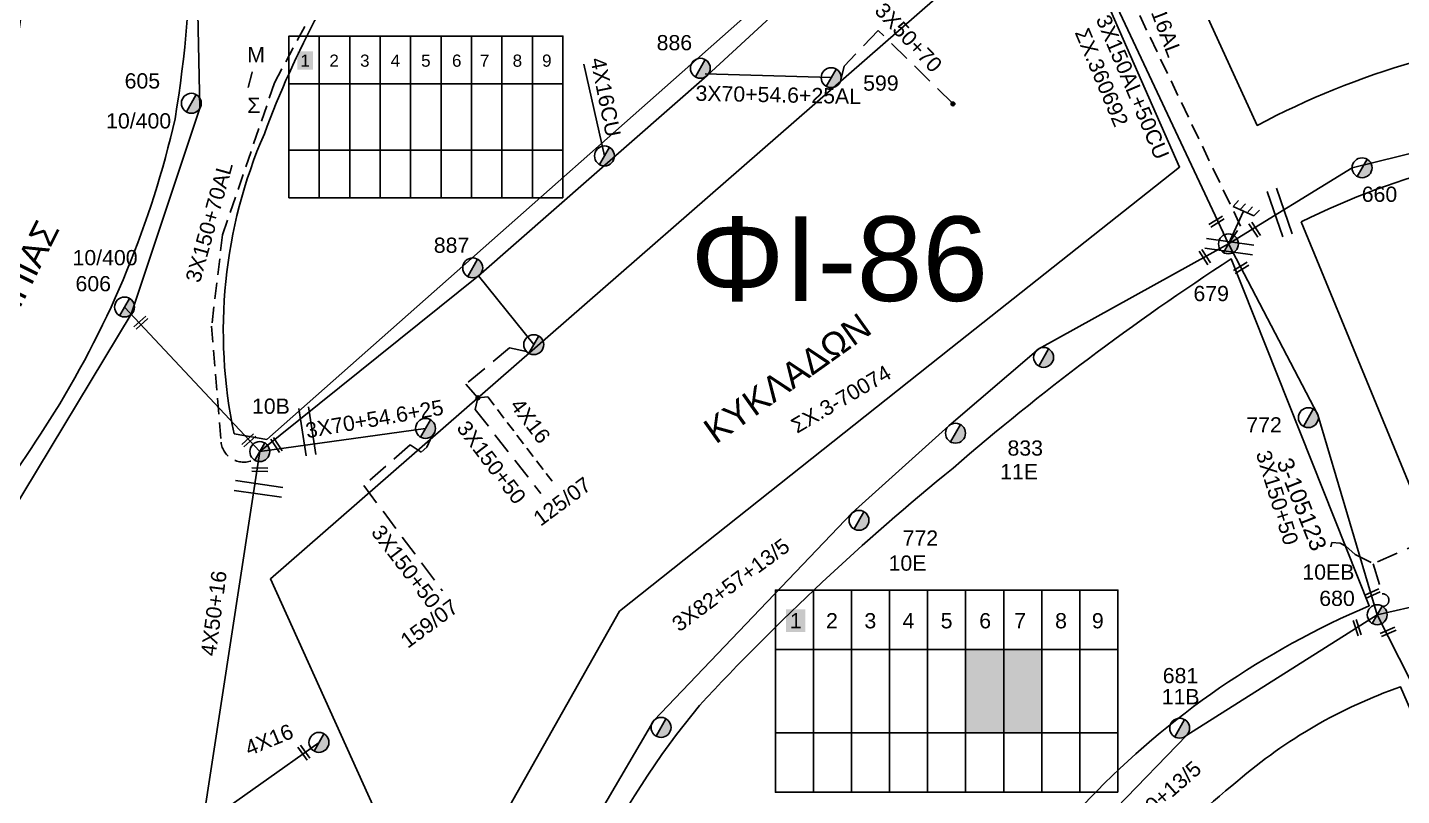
# Model space of a CAD drawing. Header units: millimetres. Extents: x 7453 to 9570, y 777 to 1872.
# Drawn here: x 7866.5 to 8029, y 1658.1 to 1748.9 of the extents above; entities that cross this region are included whole.
import ezdxf
from ezdxf.enums import TextEntityAlignment as Align

# ---------------------------------------------------------------- set-up
doc = ezdxf.new("R2010")
doc.units = ezdxf.units.MM
doc.linetypes.add('DASHED', pattern=[19.05, 12.7, -6.35])
for name, color, linetype in [('Άγνωστα', 7, 'Continuous'), ('Ασφαλειοκιβώτια Χ.Τ 9 αναχωρήσεων', 7, 'Continuous'), ('Γείωση', 7, 'Continuous'), ('Γυμνά εναέρια ΧΤ (3Φ)   4x50AL', 7, 'Continuous'), ('Γυμνά εναέρια ΧΤ και ΦΟΠ (3Φ)   4x50+16AL', 7, 'Continuous'), ('Εναέρια παροχή ΧΤ 4x16', 7, 'SYN_LINE'), ('Επιγραφές - Σχήματα', 7, 'Continuous'), ('Καλώδια ΧΤ   3x150+50AL', 7, 'DASHED'), ('Καλώδια ΧΤ   3x150+70AL', 7, 'DASHED'), ('Καλώδια ΧΤ   3x150AL+50CU', 7, 'DASHED'), ('Μηχανική τομή', 7, 'Continuous'), ('Στύλος ΦΜ', 7, 'Continuous'), ('Στύλος ΦΜ @ 1', 7, 'Continuous'), ('Συνδέσεις', 7, 'Continuous'), ('Συνεστραμμένα ΧΤ   3x70+54.6+25 AL', 7, 'SYN_LINE'), ('Τομή', 7, 'Continuous'), ('Υπόβαθρο ΔΕΗ', 7, 'Continuous'), ('Υπόγεια καλώδια Παροχών ΧΤ   4x16AL', 7, 'DASHED'), ('Υπόγεια καλώδια Παροχών ΧΤ   4x16CU', 7, 'DASHED')]:
    doc.layers.add(name, color=color, linetype=linetype)
doc.styles.get("Standard").update_dxf_attribs({"font": 'ARIAL.TTF'})
doc.linetypes.add('SYN_LINE', pattern='A,0.5,-0.0001,["/\\/\\/\\/",Standard,S=0.1,R=0,X=0,Y=-0.05],-0.25', length=0.7501)

# ---------------------------------------------------------------- blocks, each defined once
blk = doc.blocks.new('ΥΠΑΡΧΩΝ ΤΣΙΜΕΝΤΕΝΙΟΣ ΣΤΥΛΟΣ')
at = {"layer": 'Στύλος ΦΜ'}
blk.add_hatch(color=7, dxfattribs=at).paths.add_polyline_path([(-1.29, -2.28, 0.574793), (2.62, 0, 0.268822), (1.3, 2.27)])
at = {"layer": 'Στύλος ΦΜ', "color": 7}
blk.add_line((-1.29, -2.28), (1.3, 2.27), dxfattribs=at)
blk.add_circle((0, 0), 2.62, dxfattribs=at)
at = {"layer": 'Στύλος ΦΜ', "flags": 4}
for tag, p in [('ΑΡΙΘΜΟΣ', (-4.68, 8.05)), ('ΤΥΠΟΣ', (-4.91, 3.03))]:
    blk.add_attdef(tag, p, '', height=4, dxfattribs=at)
blk = doc.blocks.new('ΓΕΙΩΣΗ')
at = {"layer": 'Γείωση', "ltscale": 40}
for p, q in [((-2.34, 11.45), (-3, 9.45)), ((-0.34, 11.45), (-1, 9.45)), ((1.66, 11.45), (1, 9.45)), ((3.66, 11.45), (3, 9.45)), ((0, 9.45), (0, 0))]:
    blk.add_line(p, q, dxfattribs=at)
blk.add_lwpolyline([(-3, 9.45), (3, 9.45)], dxfattribs=at)
blk = doc.blocks.new('ΤΟΜΗ')
at = {"layer": 'Τομή', "ltscale": 40}
for p, q in [((-5.68, 0), (5.68, 0)), ((5.68, -2.33), (-5.68, -2.33))]:
    blk.add_line(p, q, dxfattribs=at)
blk = doc.blocks.new('ΑΣΦΑΛΕΙΟΚΙΒΩΤΙΟ ΥΠΟΣΤΑΘΜΟΥ 9A ΑΝΑΧΩΡΗΣΕΩΝ')
at = {"layer": 'Ασφαλειοκιβώτια Χ.Τ 9 αναχωρήσεων', "ltscale": 40}
for p, q in [((0, 0), (0, 23.91)), ((4.5, 0), (4.5, 23.91)), ((9, 0), (9, 23.91)), ((13.5, 0), (13.5, 23.91)), ((18, 0), (18, 23.91)), ((22.5, 0), (22.5, 23.91)), ((27, 0), (27, 23.91)), ((31.5, 0), (31.5, 23.91)), ((36, 0), (36, 23.91)), ((0, 16.87), (40.5, 16.87)), ((0, 7.04), (40.5, 7.04))]:
    blk.add_line(p, q, dxfattribs=at)
at = {"layer": 'Ασφαλειοκιβώτια Χ.Τ 9 αναχωρήσεων'}
blk.add_lwpolyline([(40.5, 0), (40.5, 23.91), (0, 23.91), (0, 0)], close=True, dxfattribs=at)
for s, p in [('1', (1.71, 19.38)), ('2', (5.99, 19.38)), ('3', (10.53, 19.38)), ('4', (15.04, 19.38)), ('5', (19.55, 19.38)), ('6', (24.11, 19.38)), ('7', (28.24, 19.38)), ('8', (33.08, 19.38)), ('9', (37.43, 19.38))]:
    blk.add_text(s, height=1.8, dxfattribs=at).set_placement(p)
at = {"layer": 'Ασφαλειοκιβώτια Χ.Τ 9 αναχωρήσεων', "ltscale": 40}
for tag, height, rotation, p in [('ΟΝΟΜΑ', 2.5, 0.6514, (19.14, 25.35)), ('ΚΕΙΜΕΝΟ 1', 1, 90, (2.42, 3.84)), ('ΚΕΙΜΕΝΟ 2', 1, 90, (6.78, 3.84)), ('ΚΕΙΜΕΝΟ 3', 1, 90, (11.38, 3.84)), ('ΚΕΙΜΕΝΟ 4', 1, 90, (15.86, 3.84)), ('ΚΕΙΜΕΝΟ 5', 1, 90, (20.28, 3.84)), ('ΚΕΙΜΕΝΟ 6', 1, 90, (24.74, 3.84)), ('ΚΕΙΜΕΝΟ 7', 1, 90, (29.28, 3.84)), ('ΚΕΙΜΕΝΟ 8', 1, 90, (33.65, 3.84)), ('ΚΕΙΜΕΝΟ 9', 1, 90, (38.21, 3.84)), ('ΣΧ', 1, 0.6514, (20.24, -0.85))]:
    blk.add_attdef(tag, text='', height=height, rotation=rotation, dxfattribs=at).set_placement(p, align=Align.MIDDLE_CENTER)
blk = doc.blocks.new('ΜΗΧΑΝΙΚΗ ΤΟΜΗ')
at = {"layer": 'Μηχανική τομή', "ltscale": 40}
for p, q in [((-1.89, 0.78), (1.89, 0.78)), ((1.89, 0), (-1.89, 0))]:
    blk.add_line(p, q, dxfattribs=at)
blk = doc.blocks.new('_ΣΥΝΔΕΣΗ')
at = {"layer": 'Συνδέσεις', "linetype": 'SYN_LINE', "ltscale": 40}
blk.add_hatch(color=256, dxfattribs=at).paths.add_polyline_path([(0.5, -0.01, 1), (-0.5, -0.01, 1)])
at = {"layer": 'Συνδέσεις'}
blk.add_circle((0, -0.01), 0.5, dxfattribs=at)

msp = doc.modelspace()

# ---------------------------------------------------------------- hatches: boundary and pattern name
at = {"layer": 'Ασφαλειοκιβώτια Χ.Τ 9 αναχωρήσεων'}
for color, points in [(30, [(7898.39, 1743.95), (7900.23, 1743.95), (7900.23, 1746.12), (7898.39, 1746.12)]), (151, [(7898.39, 1743.95), (7900.23, 1743.95), (7900.23, 1746.12), (7898.39, 1746.12)]), (85, [(7898.39, 1743.95), (7900.23, 1743.95), (7900.23, 1746.12), (7898.39, 1746.12)]), (6, [(7898.39, 1743.95), (7900.23, 1743.95), (7900.23, 1746.12), (7898.39, 1746.12)]), (1, [(7898.39, 1743.95), (7900.23, 1743.95), (7900.23, 1746.12), (7898.39, 1746.12)]), (2, [(7898.39, 1743.95), (7900.23, 1743.95), (7900.23, 1746.12), (7898.39, 1746.12)]), (133, [(7898.39, 1743.95), (7900.23, 1743.95), (7900.23, 1746.12), (7898.39, 1746.12)]), (27, [(7898.39, 1743.95), (7900.23, 1743.95), (7900.23, 1746.12), (7898.39, 1746.12)]), (173, [(7956.18, 1677.42), (7958.48, 1677.42), (7958.48, 1680.13), (7956.18, 1680.13)]), (30, [(7956.18, 1677.42), (7958.48, 1677.42), (7958.48, 1680.13), (7956.18, 1680.13)]), (27, [(7956.18, 1677.42), (7958.48, 1677.42), (7958.48, 1680.13), (7956.18, 1680.13)]), (133, [(7956.18, 1677.42), (7958.48, 1677.42), (7958.48, 1680.13), (7956.18, 1680.13)]), (85, [(7956.18, 1677.42), (7958.48, 1677.42), (7958.48, 1680.13), (7956.18, 1680.13)]), (5, [(7977.42, 1665.53), (7981.92, 1665.53), (7981.92, 1675.35), (7977.42, 1675.35)]), (1, [(7986.42, 1675.36), (7981.92, 1675.36), (7981.92, 1665.53), (7986.07, 1665.53), (7986.42, 1665.64)])]:
    msp.add_hatch(color=color, dxfattribs=at).paths.add_polyline_path(points)

# ---------------------------------------------------------------- linework, layer by layer
at = {"layer": 'Άγνωστα', "color": 6}
for points in [[(7886.26, 1767.55), (7886.88, 1739.4), (7878.76, 1715.02), (7864.42, 1691.29), (7846.4, 1671.5), (7821.89, 1655.5)], [(7893.96, 1698.78), (7877.96, 1715.88)]]:
    msp.add_lwpolyline(points, dxfattribs=at)
at = {"layer": 'Άγνωστα', "color": 27, "linetype": 'DASHED', "ltscale": 0.2}
msp.add_lwpolyline([(7975.89, 1739.94), (7967.09, 1748.59), (7963.04, 1744.36), (7962.67, 1742.74)], dxfattribs=at)
at = {"layer": 'Άγνωστα', "color": 27}
msp.add_lwpolyline([(8008.5, 1723.35), (8023.12, 1732.35), (8045.36, 1737.81), (8066.78, 1738.43), (8090.33, 1733.37), (8112.56, 1718.55), (8129.3, 1701.56)], dxfattribs=at)
at = {"layer": 'Άγνωστα', "color": 30}
msp.add_lwpolyline([(8008.5, 1723.35), (7986.07, 1710.95), (7975.45, 1701.84), (7964.02, 1691.53), (7940.55, 1666.96), (7928.19, 1645.84), (7922.6, 1625.89)], dxfattribs=at)
at = {"layer": 'Άγνωστα', "color": 151}
for points in [[(8026.1, 1679.48), (8019.07, 1703.12), (8008.5, 1723.35)], [(8026.09, 1679.48), (8039.06, 1653.9), (8050.1, 1625.45)]]:
    msp.add_lwpolyline(points, dxfattribs=at)
at = {"layer": 'Άγνωστα', "color": 27, "linetype": 'SYN_LINE', "ltscale": 13}
msp.add_lwpolyline([(7919.82, 1719.56), (7926.35, 1711.43)], dxfattribs=at)
at = {"layer": 'Γυμνά εναέρια ΧΤ (3Φ)   4x50AL', "color": 2, "ltscale": 0.15}
msp.add_lwpolyline([(7995.04, 1786.38), (7987.85, 1767.3), (8008.5, 1723.35)], dxfattribs=at)
at = {"layer": 'Γυμνά εναέρια ΧΤ (3Φ)   4x50AL', "color": 27, "ltscale": 40}
msp.add_lwpolyline([(7968.34, 1763.1), (7946.85, 1743.26), (7919.82, 1719.56), (7893.95, 1698.78)], dxfattribs=at)
at = {"layer": 'Γυμνά εναέρια ΧΤ (3Φ)   4x50AL', "color": 62}
msp.add_lwpolyline([(8131.41, 1669.44), (8099.21, 1682.93), (8070.65, 1686.5), (8049.59, 1684.83), (8026.1, 1679.48)], dxfattribs=at)
at = {"layer": 'Γυμνά εναέρια ΧΤ (3Φ)   4x50AL', "color": 173}
msp.add_lwpolyline([(7974.21, 1622.53), (7975.28, 1626.47), (7986.95, 1648.06), (8003.57, 1665.24), (8026.09, 1679.48)], dxfattribs=at)
at = {"layer": 'Γυμνά εναέρια ΧΤ και ΦΟΠ (3Φ)   4x50+16AL', "color": 1}
msp.add_lwpolyline([(7887.17, 1654.57), (7893.96, 1698.78)], dxfattribs=at)
at = {"layer": 'Εναέρια παροχή ΧΤ 4x16', "color": 1, "ltscale": 15}
msp.add_lwpolyline([(7887.17, 1654.57), (7900.96, 1664.38)], dxfattribs=at)
at = {"layer": 'Επιγραφές - Σχήματα', "ltscale": 20}
msp.add_lwpolyline([(8020.61, 1687.51), (8020.74, 1688.02), (8021.69, 1687.96), (8022.39, 1687.58), (8023.47, 1686.62), (8025.38, 1685.67)], dxfattribs=at)
at = {"layer": 'Καλώδια ΧΤ   3x150+50AL', "color": 151, "ltscale": 0.2}
msp.add_line((8025.6, 1685.49), (8026.69, 1681.96), dxfattribs=at)
at = {"layer": 'Καλώδια ΧΤ   3x150+50AL', "color": 27, "ltscale": 0.2}
for points in [[(7925.48, 1710.63), (7923.48, 1711.05), (7918.33, 1706.75), (7919.74, 1705.14)], [(7919.74, 1705.14), (7919.42, 1703.77), (7927.2, 1693.81)], [(7914.28, 1700.59), (7913.71, 1699.32), (7913.02, 1698.72), (7911.73, 1699.56), (7906.25, 1694.77), (7915.54, 1682.32)]]:
    msp.add_lwpolyline(points, dxfattribs=at)
at = {"layer": 'Καλώδια ΧΤ   3x150+50AL', "color": 151, "ltscale": 0.2}
msp.add_lwpolyline([(8053.03, 1692.99), (8053.17, 1687.48), (8051.86, 1687.05, 0.648896), (8047.1, 1686.61), (8034.01, 1683.27), (8031.94, 1688.28), (8025.6, 1685.49)], format="xyb", dxfattribs=at)
msp.add_arc((8026.73, 1681.21), 0.744, 270.9734, 93.0381, dxfattribs=at)
at = {"layer": 'Καλώδια ΧΤ   3x150+70AL', "color": 6, "ltscale": 0.15}
for points in [[(7898.73, 1778.14, 0.737116), (7896.65, 1774.65), (7907.02, 1763.62), (7901.95, 1754.12), (7895.69, 1742.39), (7889.55, 1724.41), (7888.26, 1713.63), (7889.37, 1699.91)], [(7889.37, 1699.91, 0.523246), (7893.27, 1697.82)]]:
    msp.add_lwpolyline(points, format="xyb", dxfattribs=at)
at = {"layer": 'Καλώδια ΧΤ   3x150AL+50CU', "color": 2, "ltscale": 0.15}
msp.add_lwpolyline([(8008.51, 1723.35), (8009.94, 1725.45), (7990.41, 1766.2, 1.502805), (7984.87, 1765.06), (7978.86, 1759.81, 0.4943), (7975.56, 1755.75), (7974.51, 1754.99), (7969.61, 1761.38, 0.753765), (7968.32, 1766.83), (7966.84, 1770.36), (7941.32, 1768.15, 0.640699), (7934.62, 1768.87), (7912.97, 1766.69, 0.524778), (7908.21, 1767.89), (7904.63, 1764.21), (7894.21, 1775.23, -0.66401), (7898.44, 1778.84, -2.552604)], format="xyb", dxfattribs=at)
at = {"layer": 'Συνεστραμμένα ΧΤ   3x70+54.6+25 AL', "color": 27, "ltscale": 15}
for points in [[(7946.63, 1743.47), (7961.52, 1743.01)], [(7893.96, 1698.78), (7913.55, 1701.52)]]:
    msp.add_lwpolyline(points, dxfattribs=at)
at = {"layer": 'Υπόβαθρο ΔΕΗ'}
for points in [[(8050.2, 1748.49), (8035.35, 1808.07), (7995.75, 1772.68), (8011.91, 1737.37, -0.102976), (8050.2, 1748.49, 1.715577)], [(7890.92, 1700.88), (7894.78, 1700.21), (7967.42, 1764.52), (7966, 1769.06), (7909.18, 1763.77, 0.069056), (7894.49, 1736.37, 0.156155), (7890.92, 1700.88, 8.456767)], [(7821.69, 1658.12), (7814.78, 1677.06, 0.108712), (7835.86, 1691.95, 0.036609), (7853.5, 1716.42, 0.053943), (7864.13, 1743.32, 0.114862), (7865.66, 1757.16), (7885.8, 1760.87, -0.041387), (7883.93, 1738.13, -0.083014), (7869.67, 1703.44, -0.050747), (7849.86, 1677.66, -0.060875), (7821.69, 1658.12, 1.86117)], [(8017.08, 1725.95), (8034.28, 1684.24, -0.085442), (8077.12, 1688.42, -0.159816), (8120.74, 1675.51), (8125.6, 1678.75), (8123.56, 1698.93, 0.099243), (8103.84, 1723.38, 0.13473), (8054.13, 1735.41, 0.104945), (8017.08, 1725.95, 5.010641)], [(7925.29, 1627.18), (7973.14, 1623.89, -0.126943), (7992.07, 1657.75, -0.101133), (8025.15, 1680.54), (8008.82, 1721.56, 0.034543), (7975.94, 1696.83, 0.035098), (7945.95, 1668.76, 0.11326), (7925.29, 1627.18, 0.694408)], [(8001.51, 1548.45), (8028.03, 1562.36, -0.12574), (8023.67, 1587.36, -0.125283), (8030.67, 1609.49, -0.105342), (8048.07, 1626.68), (8028.85, 1670.95, 0.094312), (8009.62, 1659.85, 0.064025), (7988.92, 1638, 0.040658), (7980.75, 1620.67, 0.058333), (7981.62, 1594.26, 0.139965), (7990.67, 1563.81, 0.109852), (8001.51, 1548.45, 59.67813)]]:
    msp.add_lwpolyline(points, format="xyb", dxfattribs=at)
msp.add_lwpolyline([(7988.35, 1765.08), (8002.71, 1732.43), (7975.68, 1711), (7936.47, 1679.9), (7914.55, 1640.99), (7895.21, 1683.71), (7988.35, 1765.08)], dxfattribs=at)
at = {"layer": 'Υπόγεια καλώδια Παροχών ΧΤ   4x16AL', "color": 27, "ltscale": 0.1}
msp.add_lwpolyline([(7919.74, 1705.14), (7920.9, 1705.26), (7928.51, 1695.29)], dxfattribs=at)
at = {"layer": 'Υπόγεια καλώδια Παροχών ΧΤ   4x16CU', "linetype": 'SYN_LINE', "ltscale": 14}
msp.add_lwpolyline([(7934.71, 1733.75), (7932.27, 1744.62)], dxfattribs=at)

# ---------------------------------------------------------------- block references
at = {"layer": 'Ασφαλειοκιβώτια Χ.Τ 9 αναχωρήσεων', "xscale": 0.7999999999999972, "yscale": 0.7999999999999972, "zscale": 0.7999999999999972}
msp.add_blockref('ΑΣΦΑΛΕΙΟΚΙΒΩΤΙΟ ΥΠΟΣΤΑΘΜΟΥ 9A ΑΝΑΧΩΡΗΣΕΩΝ', (7897.39, 1728.8), dxfattribs=at)
at = {"layer": 'Ασφαλειοκιβώτια Χ.Τ 9 αναχωρήσεων'}
msp.add_blockref('ΑΣΦΑΛΕΙΟΚΙΒΩΤΙΟ ΥΠΟΣΤΑΘΜΟΥ 9A ΑΝΑΧΩΡΗΣΕΩΝ', (7954.92, 1658.49), dxfattribs=at)
at = {"layer": 'Γείωση', "xscale": 0.4499999999997714, "yscale": 0.4499999999997714, "zscale": 0.4499999999997714, "rotation": 335.3609474717344}
msp.add_blockref('ΓΕΙΩΣΗ', (8008.51, 1723.35), dxfattribs=at)
at = {"layer": 'Μηχανική τομή'}
for p, xscale, yscale, zscale, rotation in [((8007, 1726.14), 0.499999999999828, 0.499999999999828, 0.499999999999828, 211.8524453201353), ((8011.77, 1725.14), 0.4999999999999186, 0.4999999999999186, 0.4999999999999186, 123.2352863028388), ((8005.87, 1721.89), 0.4999999999999022, 0.4999999999999022, 0.4999999999999022, 123.2352863028478), ((8009.9, 1720.68), 0.4999999999998821, 0.4999999999998821, 0.4999999999998821, 211.8524453201391), ((7879.76, 1714.18), 0.4999999999996914, 0.4999999999996914, 0.4999999999996914, 222.14006151916), ((7892.51, 1700.26), 0.4999999999997105, 0.4999999999997105, 0.4999999999997105, 222.1400615191624), ((7896.08, 1699.66), 0.4999999999996939, 0.4999999999996939, 0.4999999999996939, 122.7873605538889), ((7893.97, 1696.84), 0.4999999999996749, 0.4999999999996749, 0.4999999999996749, 178.1293389397497), ((8025.4, 1682.15), 0.4999999999997131, 0.4999999999997131, 0.4999999999997131, 203.756178836692), ((8023.54, 1677.9), 0.499999999999686, 0.499999999999686, 0.499999999999686, 288.0422410977102), ((8027.29, 1677.63), 0.4999999999997131, 0.4999999999997131, 0.4999999999997131, 203.756178836692), ((7899, 1663.06), 0.4999999999997566, 0.4999999999997566, 0.4999999999997566, 305.7960311015634)]:
    msp.add_blockref('ΜΗΧΑΝΙΚΗ ΤΟΜΗ', p, dxfattribs=dict(at, xscale=xscale, yscale=yscale, zscale=zscale, rotation=rotation))
at = {"layer": 'Στύλος ΦΜ @ 1', "ltscale": 40}
ref = msp.add_blockref('ΥΠΑΡΧΩΝ ΤΣΙΜΕΝΤΕΝΙΟΣ ΣΤΥΛΟΣ', (7946.05, 1744.12), dxfattribs=dict(at, xscale=0.4499999999998181, yscale=0.4499999999998181, zscale=0.4499999999998181))
ref.add_attrib('ΑΡΙΘΜΟΣ', '886', (7940.88, 1746.25), dxfattribs={"layer": 'Στύλος ΦΜ', "height": 1.8, "flags": 4})
ref = msp.add_blockref('ΥΠΑΡΧΩΝ ΤΣΙΜΕΝΤΕΝΙΟΣ ΣΤΥΛΟΣ', (7885.86, 1739.98), dxfattribs=dict(at, xscale=0.4499999999998181, yscale=0.4499999999998181, zscale=0.4499999999998181))
ref.add_attrib('ΤΥΠΟΣ', '10/400', (7875.78, 1737), dxfattribs={"layer": 'Στύλος ΦΜ', "height": 1.8, "flags": 4})
ref.add_attrib('ΑΡΙΘΜΟΣ', '605', (7877.97, 1741.73), dxfattribs={"layer": 'Στύλος ΦΜ', "height": 1.8, "flags": 4})
ref = msp.add_blockref('ΥΠΑΡΧΩΝ ΤΣΙΜΕΝΤΕΝΙΟΣ ΣΤΥΛΟΣ', (7961.52, 1743.01), dxfattribs=dict(at, xscale=0.4499999999998181, yscale=0.4499999999998181, zscale=0.4499999999998181))
ref.add_attrib('ΑΡΙΘΜΟΣ', '599', (7965.3, 1741.47), dxfattribs={"layer": 'Στύλος ΦΜ', "height": 1.8, "flags": 4})
at = {"layer": 'Στύλος ΦΜ @ 1', "ltscale": 40, "xscale": 0.4499999999998181, "yscale": 0.4499999999998181, "zscale": 0.4499999999998181}
for p in [(7934.71, 1733.75), (7926.35, 1711.43), (7986.64, 1709.92), (7913.55, 1701.52), (7941.4, 1666.15), (7900.95, 1664.38)]:
    msp.add_blockref('ΥΠΑΡΧΩΝ ΤΣΙΜΕΝΤΕΝΙΟΣ ΣΤΥΛΟΣ', p, dxfattribs=at)
at = {"layer": 'Στύλος ΦΜ @ 1', "ltscale": 40}
ref = msp.add_blockref('ΥΠΑΡΧΩΝ ΤΣΙΜΕΝΤΕΝΙΟΣ ΣΤΥΛΟΣ', (8024.3, 1732.35), dxfattribs=dict(at, xscale=0.4499999999998181, yscale=0.4499999999998181, zscale=0.4499999999998181))
ref.add_attrib('ΑΡΙΘΜΟΣ', '660', (8024.26, 1728.32), dxfattribs={"layer": 'Στύλος ΦΜ', "height": 1.8, "flags": 4})
ref = msp.add_blockref('ΥΠΑΡΧΩΝ ΤΣΙΜΕΝΤΕΝΙΟΣ ΣΤΥΛΟΣ', (7919.13, 1720.51), dxfattribs=dict(at, xscale=0.4499999999998181, yscale=0.4499999999998181, zscale=0.4499999999998181))
ref.add_attrib('ΑΡΙΘΜΟΣ', '887', (7914.53, 1722.29), dxfattribs={"layer": 'Στύλος ΦΜ', "height": 1.8, "flags": 4})
ref = msp.add_blockref('ΥΠΑΡΧΩΝ ΤΣΙΜΕΝΤΕΝΙΟΣ ΣΤΥΛΟΣ', (8008.5, 1723.35), dxfattribs=dict(at, xscale=0.4499999999998181, yscale=0.4499999999998181, zscale=0.4499999999998181))
ref.add_attrib('ΑΡΙΘΜΟΣ', '679', (8004.36, 1716.58), dxfattribs={"layer": 'Στύλος ΦΜ', "height": 1.8, "flags": 4})
ref = msp.add_blockref('ΥΠΑΡΧΩΝ ΤΣΙΜΕΝΤΕΝΙΟΣ ΣΤΥΛΟΣ', (7877.96, 1715.88), dxfattribs=dict(at, xscale=0.4499999999998181, yscale=0.4499999999998181, zscale=0.4499999999998181))
ref.add_attrib('ΤΥΠΟΣ', '10/400', (7871.81, 1720.82), dxfattribs={"layer": 'Στύλος ΦΜ', "height": 1.8, "flags": 4})
ref.add_attrib('ΑΡΙΘΜΟΣ', '606', (7872.16, 1717.74), dxfattribs={"layer": 'Στύλος ΦΜ', "height": 1.8, "flags": 4})
ref = msp.add_blockref('ΥΠΑΡΧΩΝ ΤΣΙΜΕΝΤΕΝΙΟΣ ΣΤΥΛΟΣ', (7893.95, 1698.78), dxfattribs=dict(at, xscale=0.4499999999998181, yscale=0.4499999999998181, zscale=0.4499999999998181))
ref.add_attrib('ΤΥΠΟΣ', '10Β', (7893.03, 1703.25), dxfattribs={"layer": 'Στύλος ΦΜ', "height": 1.8, "flags": 4})
ref = msp.add_blockref('ΥΠΑΡΧΩΝ ΤΣΙΜΕΝΤΕΝΙΟΣ ΣΤΥΛΟΣ', (8017.95, 1702.79), dxfattribs=dict(at, xscale=0.4499999999998181, yscale=0.4499999999998181, zscale=0.4499999999998181))
ref.add_attrib('ΑΡΙΘΜΟΣ', '772', (8010.61, 1701.04), dxfattribs={"layer": 'Στύλος ΦΜ', "height": 1.8, "flags": 4})
ref = msp.add_blockref('ΥΠΑΡΧΩΝ ΤΣΙΜΕΝΤΕΝΙΟΣ ΣΤΥΛΟΣ', (7976.22, 1700.95), dxfattribs=dict(at, xscale=0.4499999999998181, yscale=0.4499999999998181, zscale=0.4499999999998181))
ref.add_attrib('ΤΥΠΟΣ', '11Ε', (7981.5, 1695.51), dxfattribs={"layer": 'Στύλος ΦΜ', "height": 1.8, "flags": 4})
ref.add_attrib('ΑΡΙΘΜΟΣ', '833', (7982.37, 1698.3), dxfattribs={"layer": 'Στύλος ΦΜ', "height": 1.8, "flags": 4})
ref = msp.add_blockref('ΥΠΑΡΧΩΝ ΤΣΙΜΕΝΤΕΝΙΟΣ ΣΤΥΛΟΣ', (7964.81, 1690.65), dxfattribs=dict(at, xscale=0.4499999999998181, yscale=0.4499999999998181, zscale=0.4499999999998181))
ref.add_attrib('ΤΥΠΟΣ', '10Ε', (7968.31, 1684.69), dxfattribs={"layer": 'Στύλος ΦΜ', "height": 1.8, "flags": 4})
ref.add_attrib('ΑΡΙΘΜΟΣ', '772', (7969.97, 1687.65), dxfattribs={"layer": 'Στύλος ΦΜ', "height": 1.8, "flags": 4})
ref = msp.add_blockref('ΥΠΑΡΧΩΝ ΤΣΙΜΕΝΤΕΝΙΟΣ ΣΤΥΛΟΣ', (8026.09, 1679.48), dxfattribs=dict(at, xscale=0.4499999999998181, yscale=0.4499999999998181, zscale=0.4499999999998181))
ref.add_attrib('ΤΥΠΟΣ', '10ΕΒ', (8017.24, 1683.63), dxfattribs={"layer": 'Στύλος ΦΜ', "height": 1.8, "flags": 4})
ref.add_attrib('ΑΡΙΘΜΟΣ', '680', (8019.24, 1680.52), dxfattribs={"layer": 'Στύλος ΦΜ', "height": 1.8, "flags": 4})
ref = msp.add_blockref('ΥΠΑΡΧΩΝ ΤΣΙΜΕΝΤΕΝΙΟΣ ΣΤΥΛΟΣ', (8002.73, 1666.06), dxfattribs=dict(at, xscale=0.4499999999998181, yscale=0.4499999999998181, zscale=0.4499999999998181))
ref.add_attrib('ΤΥΠΟΣ', '11Β', (8000.61, 1668.89), dxfattribs={"layer": 'Στύλος ΦΜ', "height": 1.8, "flags": 4})
ref.add_attrib('ΑΡΙΘΜΟΣ', '681', (8000.73, 1671.38), dxfattribs={"layer": 'Στύλος ΦΜ', "height": 1.8, "flags": 4})
at = {"layer": 'Συνδέσεις', "xscale": 0.4499999999998181, "yscale": 0.4499999999998181, "zscale": 0.4499999999998181}
for p in [(7975.92, 1739.91), (7919.74, 1705.14)]:
    msp.add_blockref('_ΣΥΝΔΕΣΗ', p, dxfattribs=at)
at = {"layer": 'Τομή'}
for p, xscale, yscale, zscale, rotation in [((8015.12, 1727.24), 0.4999999999999958, 0.4999999999999958, 0.4999999999999958, 288.9638629870283), ((8008.7, 1723.59), 0.4999999999999424, 0.4999999999999424, 0.4999999999999424, 351.8816953188986), ((7899.01, 1701.07), 0.5000000000000469, 0.5000000000000469, 0.5000000000000469, 98.86343322963025), ((7893.88, 1694.94), 0.4999999999999464, 0.4999999999999464, 0.4999999999999464, 351.8816953188954)]:
    msp.add_blockref('ΤΟΜΗ', p, dxfattribs=dict(at, xscale=xscale, yscale=yscale, zscale=zscale, rotation=rotation))

# ---------------------------------------------------------------- texts
at = {"layer": 'Άγνωστα', "char_height": 1.8, "width": 36.4294, "attachment_point": 1}
for s, insert, rotation in [('3X50+70', (7967.85, 1752.07), 313.3123), ('3X82+57+13/5', (7942.48, 1678.82), 36.5948)]:
    msp.add_mtext(s, dxfattribs=dict(at, insert=insert, rotation=rotation))
at = {"layer": 'Ασφαλειοκιβώτια Χ.Τ 9 αναχωρήσεων', "insert": (7892.47, 1746.64), "char_height": 1.8, "width": 1.074, "attachment_point": 1}
msp.add_mtext('Μ\\P/\\PΣ', dxfattribs=at)
at = {"layer": 'Γυμνά εναέρια ΧΤ (3Φ)   4x50AL', "char_height": 1.8, "width": 36.4294, "attachment_point": 1}
for s, insert, rotation in [('4X50+16AL', (7998.39, 1758.25), 290.7181), ('4X50+13/5', (7995.08, 1654.28), 41.274)]:
    msp.add_mtext(s, dxfattribs=dict(at, insert=insert, rotation=rotation))
at = {"layer": 'Γυμνά εναέρια ΧΤ και ΦΟΠ (3Φ)   4x50+16AL', "insert": (7886.95, 1674.74), "char_height": 1.8, "width": 36.4294, "attachment_point": 1, "rotation": 82.4859}
msp.add_mtext('4X50+16', dxfattribs=at)
at = {"layer": 'Εναέρια παροχή ΧΤ 4x16', "insert": (7891.99, 1664.42), "char_height": 1.8, "width": 36.4294, "attachment_point": 1, "rotation": 22.332}
msp.add_mtext('4X16', dxfattribs=at)
at = {"layer": 'Επιγραφές - Σχήματα', "attachment_point": 1}
for s, insert, char_height, width, rotation in [('ΣX.360692', (7991.95, 1749.07), 1.8, 36.4294, 292.8508), ('ΟΛΥΜΠΙΑΣ', (7857.82, 1706.87), 3, 49.5949, 63.3327), ('KYKΛΑΔΩΝ', (7946.12, 1702.03), 3, 27.9684, 35.4587), ('ΣX.3-70074', (7956.56, 1702.42), 1.8, 36.4294, 30.578), ('{\\H1.083x;3-105123}', (8015.97, 1698.25), 1.8, 36.4294, 291.5327), ('125/07', (7926.08, 1691.32), 1.8, 36.4294, 36.5948), ('159/07', (7910.37, 1676.87), 1.8, 36.4294, 36.5948)]:
    msp.add_mtext(s, dxfattribs=dict(at, insert=insert, char_height=char_height, width=width, rotation=rotation))
at = {"layer": 'Επιγραφές - Σχήματα', "insert": (7944.86, 1726.59), "char_height": 10, "width": 8.9243, "attachment_point": 1}
msp.add_mtext('ΦΙ-86', dxfattribs=at)
at = {"layer": 'Καλώδια ΧΤ   3x150+50AL', "char_height": 1.8, "width": 36.4294, "attachment_point": 1}
for insert, rotation in [((7918.57, 1702.64), 307.3381), ((8013.44, 1699.11), 287.0996), ((7908.46, 1690.31), 307.3381)]:
    msp.add_mtext('3X150+50', dxfattribs=dict(at, insert=insert, rotation=rotation))
at = {"layer": 'Καλώδια ΧΤ   3x150+70AL', "insert": (7885.13, 1719.13), "char_height": 1.8, "width": 36.4294, "attachment_point": 1, "rotation": 74.4119}
msp.add_mtext('3X150+70AL', dxfattribs=at)
at = {"layer": 'Καλώδια ΧΤ   3x150AL+50CU', "insert": (7994.44, 1750.65), "char_height": 1.8, "width": 36.4294, "attachment_point": 1, "rotation": 292.96}
msp.add_mtext('3X150AL+50CU', dxfattribs=at)
at = {"layer": 'Συνεστραμμένα ΧΤ   3x70+54.6+25 AL', "char_height": 1.8, "width": 36.4294, "attachment_point": 1}
for s, insert, rotation in [('3X70+54.6+25AL', (7945.5, 1742.08), 358.8503), ('3X70+54.6+25', (7899.23, 1702.13), 9.8239)]:
    msp.add_mtext(s, dxfattribs=dict(at, insert=insert, rotation=rotation))
at = {"layer": 'Υπόγεια καλώδια Παροχών ΧΤ   4x16AL', "insert": (7924.89, 1705.3), "char_height": 1.8, "width": 36.4294, "attachment_point": 1, "rotation": 307.3381}
msp.add_mtext('4X16', dxfattribs=at)
at = {"layer": 'Υπόγεια καλώδια Παροχών ΧΤ   4x16CU', "insert": (7934.8, 1745.55), "char_height": 1.8, "width": 36.4294, "attachment_point": 1, "rotation": 281.375}
msp.add_mtext('4X16CU', dxfattribs=at)

doc.saveas('drawing.dxf')
